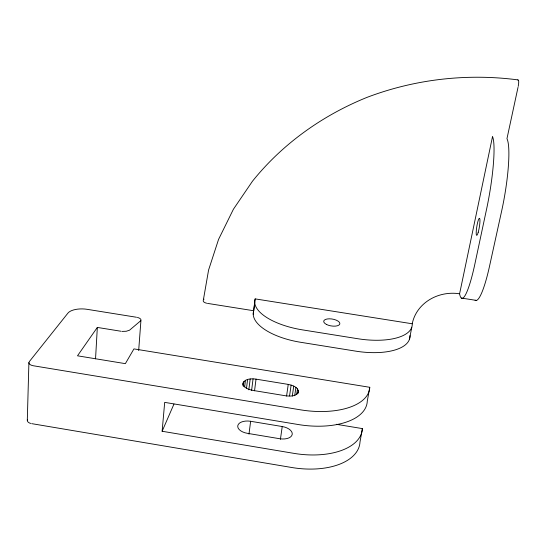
<?xml version="1.0" encoding="UTF-8"?>
<svg xmlns="http://www.w3.org/2000/svg" width="546" height="546" viewBox="0 0 546 546"><rect width="100%" height="100%" fill="white"/><g stroke="black" fill="none" stroke-linecap="round" stroke-linejoin="round"><path stroke-width="0.82" d="M27.3 420.243L28.904 362.585M243.079 382.842L243.018 384.357C244.492 388.302 249.106 389.612 252.839 390.397L285.811 395.816C290.083 396.294 296.451 396.601 298.478 391.919C298.307 386.95 292.253 385.264 288.24 384.404L256.033 379.142C251.242 378.378 242.56 378.699 242.772 385.367M95.543 358.838L97.331 327.423L121.103 331.272M138.67 350.566L140.95 320.277A6.026 2.655 3.1 0 0 137.394 317.438M31.682 423.641L291.735 467.499A62.742 34.125 9.3 0 0 359.985 442.042L362.387 428.603A63.124 33.449 9.2 0 1 293.844 453.351L162.128 431.258L164.694 402.375L298.15 424.515A63.896 32.043 9.1 0 0 367.267 401.235L369.758 387.298L133.941 348.894L125.362 363.65L77.498 355.808L97.331 327.423M243.291 386.5L243.912 381.456M253.221 314.243L254.695 302.3M409.971 335.626A53.023 22.611 10.1 0 1 355.739 351.139L300.703 342.294A52.655 22.55 8.5 0 1 253.726 310.749L255.187 298.887L412.244 323.778A40.554 36.275 -2.8 0 1 459.589 293.789A55.392 7.944 -81 0 0 474.952 263.677L486.704 208.572A56.791 8.265 -80.5 0 0 492.519 136.589L459.589 293.789M244.628 387.012L245.454 380.303M246.451 388.656L247.597 379.45M248.833 389.824L250.191 378.958M251.59 390.54L253.064 378.849M248.983 434.152L250.628 421.287L282.234 426.535A11.37 6.218 8.5 0 1 292.199 434.5A11.37 6.218 8.5 0 1 279.716 438.725L247.365 433.326A11.35 6.19 7 0 1 237.838 425.45A11.35 6.19 7 0 1 250.628 421.287M254.538 390.827L256.033 379.142M280.405 439.4L282.234 426.535M286.575 396.089L288.24 384.404M289.564 395.925L291.127 385.073M292.287 396.103L293.741 386.077M294.69 395.72L295.912 387.353M296.628 394.683L297.488 388.82M297.87 393.734L298.369 390.376M409.493 339.168L411.786 327.231M518.004 87.38L506.954 138.698A56.845 9.159 -80.4 0 1 501.692 210.831L489.591 265.936A55.439 8.804 -81 0 1 475.088 300.204M162.128 431.258L173.962 404.081M29.354 361.568L67.943 313.104A15.322 6.641 1.5 0 1 87.135 309.323L136.514 317.26M140.786 320.686L129.552 330.187L126.263 331.258L122.092 331.395M517.956 79.893C467.069 73.219 414.892 79.163 366.905 97.413C322.522 115.377 282.473 143.816 252.443 181.258L233.422 209.214L218.557 239.401L208.579 270.052L203.221 300.805A5.214 2.191 5.5 0 0 206.668 303.221M461.329 298.055L476.453 300.409M207.453 303.378L253.726 310.749M336.336 424.297L362.387 428.603M518.482 80.501L518.093 79.982A5.972 0.955 -79.3 0 0 517.792 79.955M518.591 80.726A5.992 0.962 -79.3 0 1 518.195 86.452M203.801 299.426A5.201 2.184 5.5 0 1 204.02 299.119M255.187 298.887A52.921 22.011 8.5 0 0 302.504 329.88L357.848 338.732A53.296 22.072 10 0 0 412.244 323.778M369.758 387.298A64.291 31.313 9 0 1 300.348 409.807L33.415 365.772A6.948 3.29 -0.9 0 1 29.047 362.073M30.712 423.43A6.777 3.576 -2.3 0 1 27.437 419.683M478.221 232.248A8.634 1.283 -80.8 0 0 479.627 218.393A8.634 1.283 -80.8 0 0 476.392 229.764A8.634 1.283 -80.8 0 0 478.221 232.248M326.371 324.392A8.17 3.488 9.3 0 0 339.687 324.276A8.17 3.488 9.3 0 0 329.265 318.809A8.17 3.488 9.3 0 0 326.371 324.392"/></g></svg>
